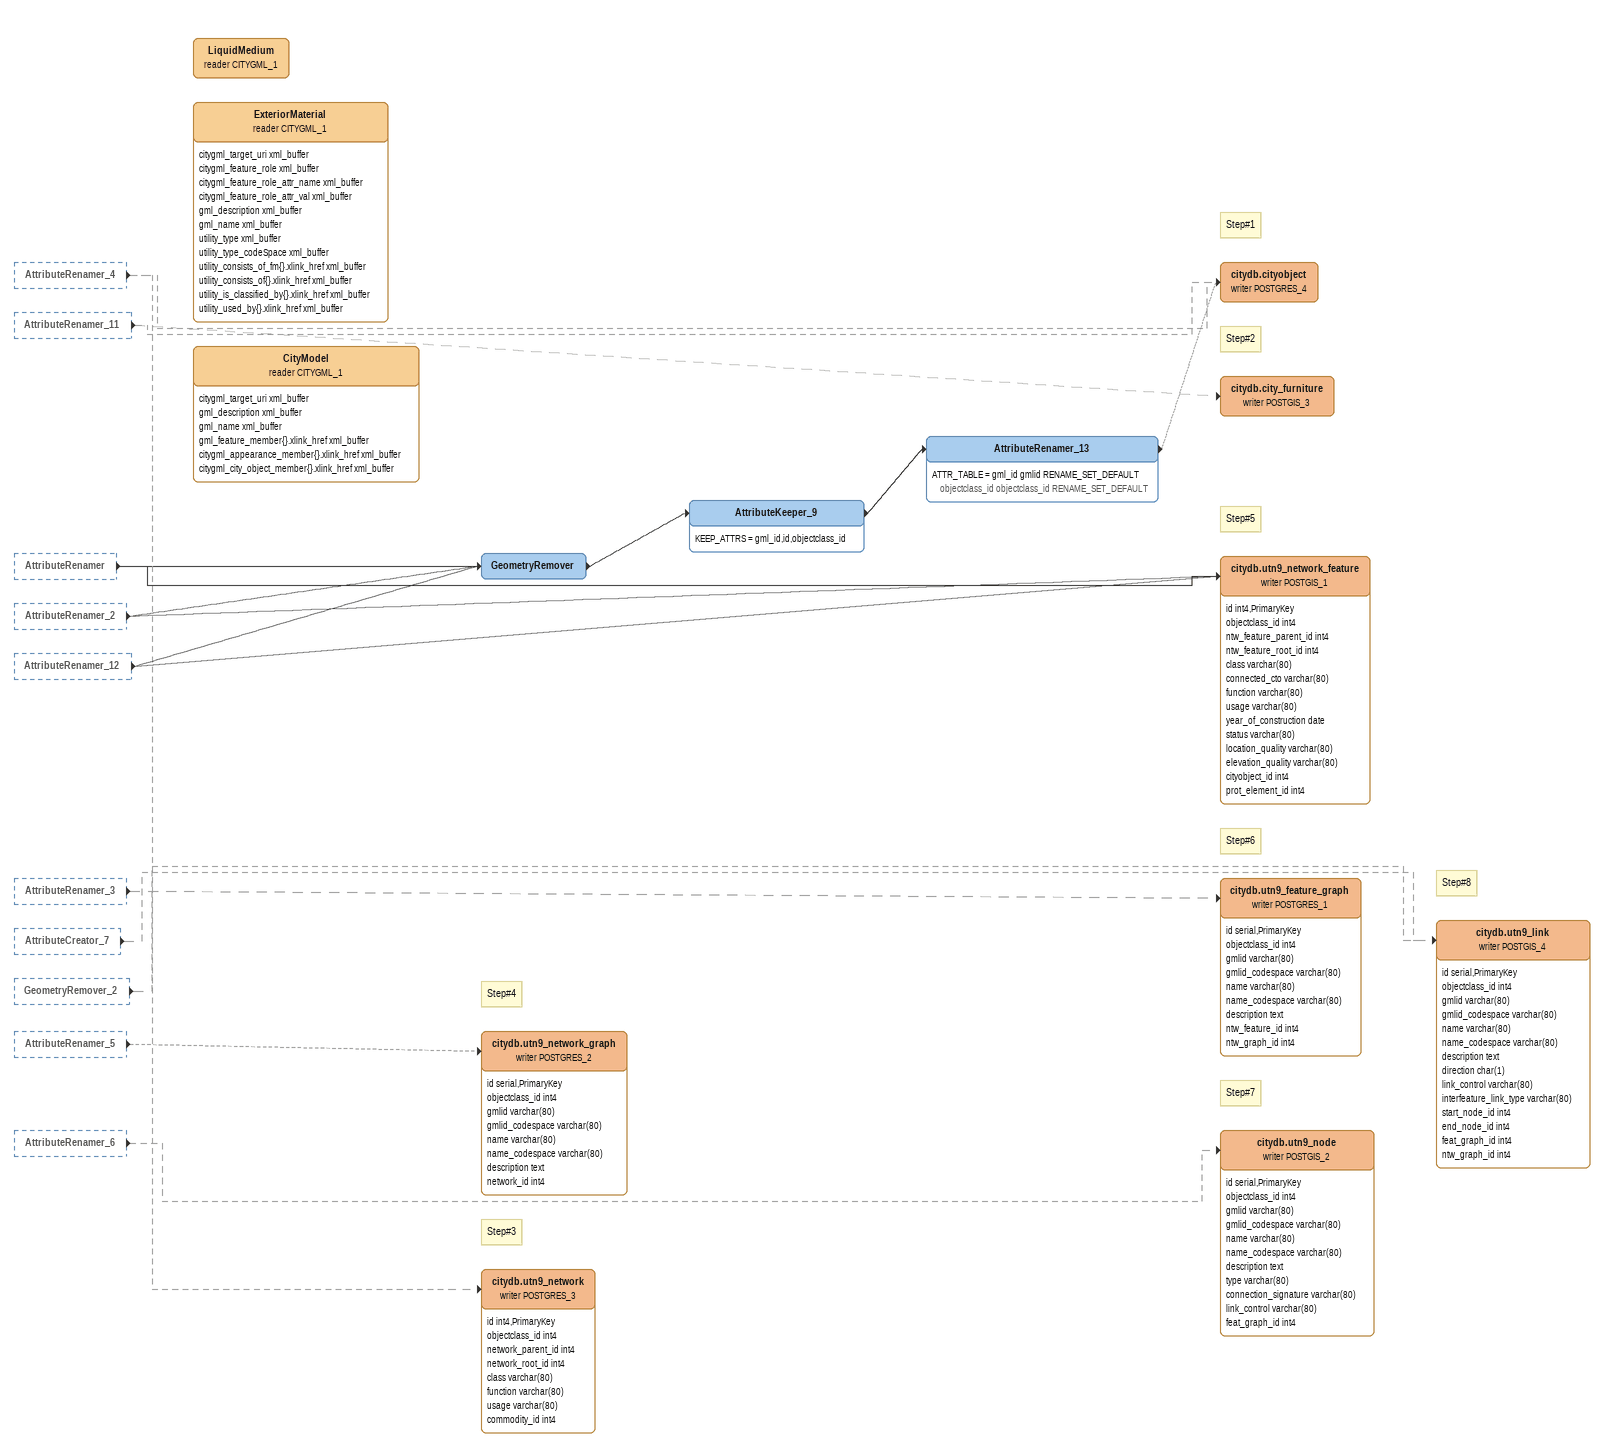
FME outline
AttributeRenamer_4 [outside]
    -> citydb.utn9_network (writer POSTGRES_3) [off]
    -> citydb.cityobject (writer POSTGRES_4) [off]
AttributeRenamer_11 [outside]
    -> citydb.city_furniture (writer POSTGIS_3) [off]
    -> citydb.cityobject (writer POSTGRES_4) [off]
AttributeRenamer [outside]
    -> citydb.utn9_network_feature (writer POSTGIS_1)
    -> GeometryRemover
AttributeRenamer_2 [outside]
    -> citydb.utn9_network_feature (writer POSTGIS_1)
    -> GeometryRemover
AttributeRenamer_12 [outside]
    -> GeometryRemover
    -> citydb.utn9_network_feature (writer POSTGIS_1)
AttributeRenamer_3 [outside]
    -> citydb.utn9_feature_graph (writer POSTGRES_1) [off]
AttributeCreator_7 [outside]
    -> citydb.utn9_link (writer POSTGIS_4) [off]
GeometryRemover_2 [outside]
    -> citydb.utn9_link (writer POSTGIS_4) [off]
AttributeRenamer_5 [outside]
    -> citydb.utn9_network_graph (writer POSTGRES_2) [off]
AttributeRenamer_6 [outside]
    -> citydb.utn9_node (writer POSTGIS_2) [off]
LiquidMedium (reader CITYGML_1)
ExteriorMaterial (reader CITYGML_1)
    attributes: citygml_target_uri xml_buffer, citygml_feature_role xml_buffer, citygml_feature_role_attr_name xml_buffer, citygml_feature_role_attr_val xml_buffer, gml_description xml_buffer, gml_name xml_buffer, utility_type xml_buffer, utility_type_codeSpace xml_buffer, utility_consists_of_fm{}.xlink_href xml_buffer, utility_consists_of{}.xlink_href xml_buffer, utility_is_classified_by{}.xlink_href xml_buffer, utility_used_by{}.xlink_href xml_buffer
CityModel (reader CITYGML_1)
    attributes: citygml_target_uri xml_buffer, gml_description xml_buffer, gml_name xml_buffer, gml_feature_member{}.xlink_href xml_buffer, citygml_appearance_member{}.xlink_href xml_buffer, citygml_city_object_member{}.xlink_href xml_buffer
citydb.utn9_node (writer POSTGIS_2)
    attributes: id serial,PrimaryKey, objectclass_id int4, gmlid varchar(80), gmlid_codespace varchar(80), name varchar(80), name_codespace varchar(80), description text, type varchar(80), connection_signature varchar(80), link_control varchar(80), feat_graph_id int4
Note: Step#6
Note: Step#7
citydb.utn9_feature_graph (writer POSTGRES_1)
    attributes: id serial,PrimaryKey, objectclass_id int4, gmlid varchar(80), gmlid_codespace varchar(80), name varchar(80), name_codespace varchar(80), description text, ntw_feature_id int4, ntw_graph_id int4
Note: Step#8
citydb.utn9_link (writer POSTGIS_4)
    attributes: id serial,PrimaryKey, objectclass_id int4, gmlid varchar(80), gmlid_codespace varchar(80), name varchar(80), name_codespace varchar(80), description text, direction char(1), link_control varchar(80), interfeature_link_type varchar(80), start_node_id int4, end_node_id int4, feat_graph_id int4, ntw_graph_id int4
Note: Step#4
citydb.utn9_network_graph (writer POSTGRES_2)
    attributes: id serial,PrimaryKey, objectclass_id int4, gmlid varchar(80), gmlid_codespace varchar(80), name varchar(80), name_codespace varchar(80), description text, network_id int4
Note: Step#3
citydb.utn9_network (writer POSTGRES_3)
    attributes: id int4,PrimaryKey, objectclass_id int4, network_parent_id int4, network_root_id int4, class varchar(80), function varchar(80), usage varchar(80), commodity_id int4
Note: Step#2
citydb.city_furniture (writer POSTGIS_3)
Note: Step#5
citydb.utn9_network_feature (writer POSTGIS_1)
    attributes: id int4,PrimaryKey, objectclass_id int4, ntw_feature_parent_id int4, ntw_feature_root_id int4, class varchar(80), connected_cto varchar(80), function varchar(80), usage varchar(80), year_of_construction date, status varchar(80), location_quality varchar(80), elevation_quality varchar(80), cityobject_id int4, prot_element_id int4
GeometryRemover
    -> AttributeKeeper_9
AttributeKeeper_9
    KEEP_ATTRS = gml_id,id,objectclass_id
    -> AttributeRenamer_13
AttributeRenamer_13
    ATTR_TABLE = gml_id gmlid RENAME_SET_DEFAULT  objectclass_id objectclass_id RENAME_SET_DEFAULT
    -> citydb.cityobject (writer POSTGRES_4) [off]
Note: Step#1
citydb.cityobject (writer POSTGRES_4)
